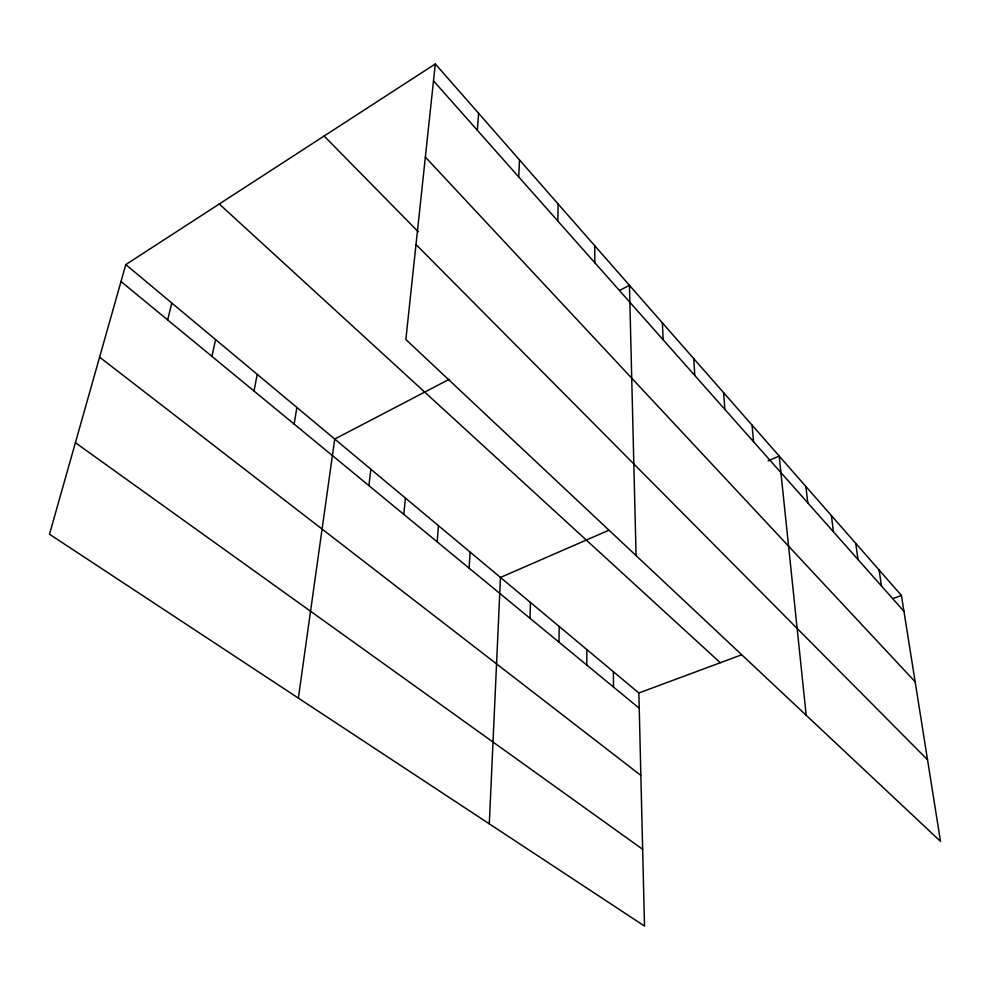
<?xml version="1.0" encoding="UTF-8"?>
<svg xmlns="http://www.w3.org/2000/svg" width="990" height="990" viewBox="0 0 990 990"><rect width="100%" height="100%" fill="white"/><g stroke="black" fill="none" stroke-linecap="round" stroke-linejoin="round"><path stroke-width="1.49" d="M586.81 665.07L586.835 649.551M558.991 642.163L559.214 626.497M557.803 221.018L558.137 203.99M529.984 618.28L530.454 602.477M489.295 823.853L500.47 577.442L608.838 530.244M518.723 176.938L519.49 159.922M469.124 568.161L470.114 552.098M477.353 130.284L478.615 113.318M437.172 541.852L438.459 525.665M403.796 514.367L405.405 498.057M435.315 63.942L405.851 339.508L940.5 841.339L901.42 595.436L435.315 63.942L125.792 264.602L49.5 534.229L644.515 926.058L638.859 692.988L125.792 264.602M368.911 485.644L370.854 469.223M298.361 698.111L334.719 439.053L449.213 379.318M294.141 424.079L296.876 407.447M254.034 391.038L257.202 374.331M211.91 356.363L215.572 339.57M167.619 319.894L171.815 303.039M619.864 290.305L629.454 285.306L636.075 555.6M768.079 460.894L779.192 456.056L806.182 715.275M638.859 692.988L741.522 654.848M892.93 598.591L901.42 595.436M75.401 442.703L642.659 849.309M99.606 357.155L640.864 775.405M121.015 281.507L639.231 708.234M219.273 204.002L720.299 662.731M415.998 244.53L927.531 759.763M324.114 136.026L418.337 231.858M425.354 157.101L915.144 681.776M433.509 80.846L903.957 611.35M879.083 569.955L881.484 586.018M855.756 543.361L858.008 559.548M831.377 515.567L833.481 531.878M805.885 486.498L807.803 502.932M752.041 425.094L753.563 441.763M723.603 392.659L724.878 409.414M693.755 358.64L694.782 375.47M662.409 322.889L663.152 339.805M613.355 671.69L613.54 687.085M594.743 245.73L594.804 262.734"/></g></svg>
